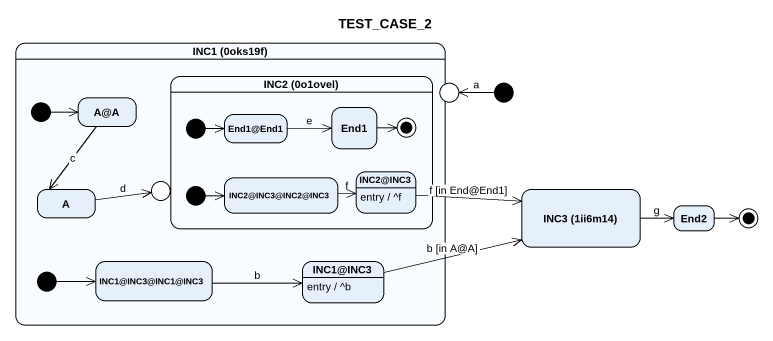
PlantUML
@startuml
title TEST_CASE_2
hide empty description
state "INC1 (0oks19f)" as INC1_0oks19f {
  state "INC2 (0o1ovel)" as INC2_0o1ovel {
    state initial3 <<start>>
    state "End1@End1" as End1_End1
    state End1
    state "INC2@INC3@INC2@INC3" as INC2_INC3_INC2_INC3
    state "INC2@INC3" as INC2_INC3
    INC2_INC3 : entry / ^f
    state initial4 <<start>>
    End1 -right-> [*]
  }
  state initial2 <<start>>
  state "A@A" as A_A
  state entry2 <<entryPoint>>
  state A
  state initial5 <<start>>
  state "INC1@INC3@INC1@INC3" as INC1_INC3_INC1_INC3
  state "INC1@INC3" as INC1_INC3
  INC1_INC3 : entry / ^b
}
state entry1 <<choice>>
state "INC3 (1ii6m14)" as INC3_1ii6m14
state End2
[*] -left-> entry1 : a
initial2 -right-> A_A
A_A --> A : c
initial3 -right-> End1_End1
End1_End1 -right-> End1 : e
INC2_INC3_INC2_INC3 -right-> INC2_INC3 : f
INC2_INC3 -right-> INC3_1ii6m14 : f [in End@End1]
A -right-> entry2 : d
initial4 -right-> INC2_INC3_INC2_INC3
INC3_1ii6m14 -right-> End2 : g
initial5 -right-> INC1_INC3_INC1_INC3
INC1_INC3_INC1_INC3 -right-> INC1_INC3 : b
INC1_INC3 -right-> INC3_1ii6m14 : b [in A@A]
End2 -right-> [*]
@enduml
